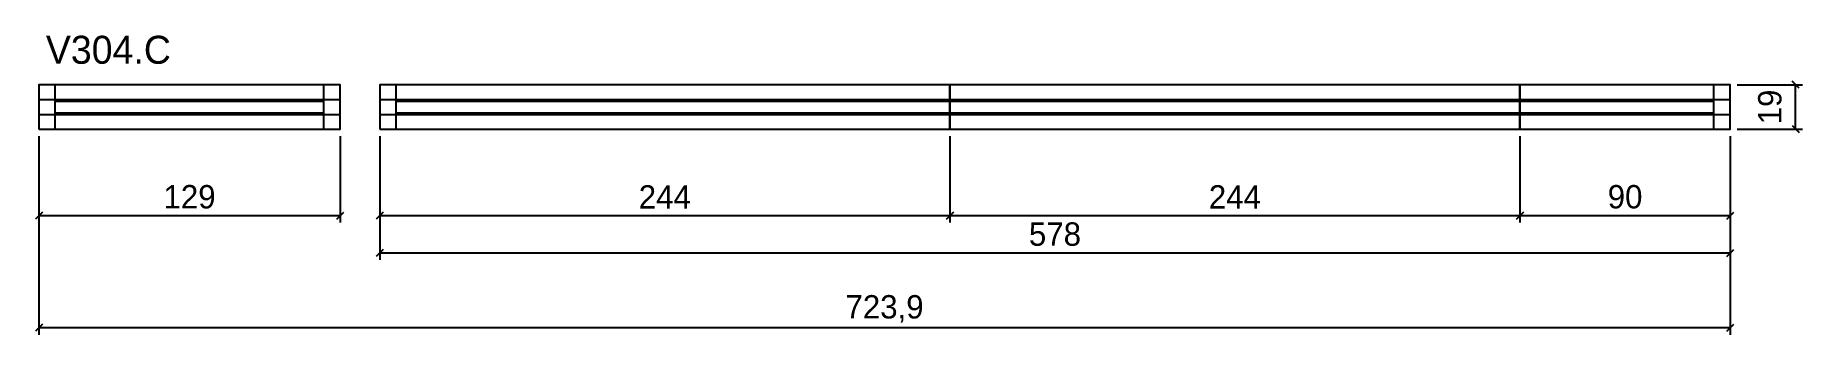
# Model space of a CAD drawing. Extents: x -2 to 755, y -88 to 40.
import ezdxf

# ---------------------------------------------------------------- set-up
doc = ezdxf.new("R2010")
doc.units = 0
for name, color, linetype in [('COTA', 241, 'Continuous'), ('NOMENCLATURA', 7, 'Continuous'), ('Painéis', 200, 'Continuous'), ('SARR_2.2x7', 40, 'Continuous')]:
    doc.layers.add(name, color=color, linetype=linetype)
doc.dimstyles.new('PAINEL', dxfattribs={"dimtxt": 10, "dimasz": 3, "dimexe": 3, "dimexo": 3, "dimgap": 3, "dimtad": 1, "dimblk": 'OBLIQUE', "dimblk1": 'OBLIQUE', "dimcen": 2.5, "dimclrd": 4, "dimclre": 4, "dimclrt": 240, "dimazin": 3, "dimtfac": 1, "dimtmove": 0, "dimatfit": 3})

# ---------------------------------------------------------------- blocks, each defined once
blk = doc.blocks.new('_OBLIQUE')
at = {"color": 0, "linetype": 'BYBLOCK'}
blk.add_line((-0.5, -0.5), (0.5, 0.5), dxfattribs=at)

msp = doc.modelspace()

# ---------------------------------------------------------------- linework, layer by layer
at = {"layer": 'Painéis'}
for p, q in [((389.9, 0), (389.9, 19)), ((633.9, 0), (633.9, 19)), ((0, 12.667), (129, 12.667)), ((145.9, 12.667), (389.9, 12.667)), ((389.9, 12.667), (633.9, 12.667)), ((633.9, 12.667), (723.9, 12.667)), ((0, 6.333), (129, 6.333)), ((145.9, 6.333), (389.9, 6.333)), ((389.9, 6.333), (633.9, 6.333)), ((633.9, 6.333), (723.9, 6.333))]:
    msp.add_line(p, q, dxfattribs=at)
for points in [[(0, 0), (129, 0), (129, 19), (0, 19)], [(145.9, 0), (389.9, 0), (389.9, 19), (145.9, 19)], [(389.9, 0), (633.9, 0), (633.9, 19), (389.9, 19)], [(633.9, 0), (723.9, 0), (723.9, 19), (633.9, 19)]]:
    msp.add_lwpolyline(points, close=True, dxfattribs=at)
at = {"layer": 'SARR_2.2x7'}
for p, q in [((7, 0), (7, 19)), ((122, 0), (122, 19)), ((152.9, 0), (152.9, 19)), ((716.9, 0), (716.9, 19)), ((7, 12), (122, 12)), ((152.9, 12), (716.9, 12)), ((7, 7), (122, 7)), ((152.9, 7), (716.9, 7))]:
    msp.add_line(p, q, dxfattribs=at)

# ---------------------------------------------------------------- texts
at = {"layer": 'NOMENCLATURA'}
msp.add_text('V304.C', height=12, dxfattribs=at).set_placement((3, 28))

# ---------------------------------------------------------------- dimensions: what is measured, and where the dimension line sits
at = {"layer": 'COTA'}
msp.add_linear_dim(base=(751.9, 0), p1=(723.9, 0), p2=(723.9, 19), angle=90, dimstyle='PAINEL', dxfattribs=at).render()
for base, p1, p2 in [((0, -37), (0, 0), (129, 0)), ((0, -85), (0, 0), (723.9, 0)), ((145.9, -37), (145.9, 0), (389.9, 0)), ((145.9, -53), (145.9, 0), (723.9, 0)), ((389.9, -37), (389.9, 0), (633.9, 0)), ((633.9, -37), (633.9, 0), (723.9, 0))]:
    msp.add_linear_dim(base=base, p1=p1, p2=p2, dimstyle='PAINEL', dxfattribs=at).render()

doc.saveas('drawing.dxf')
